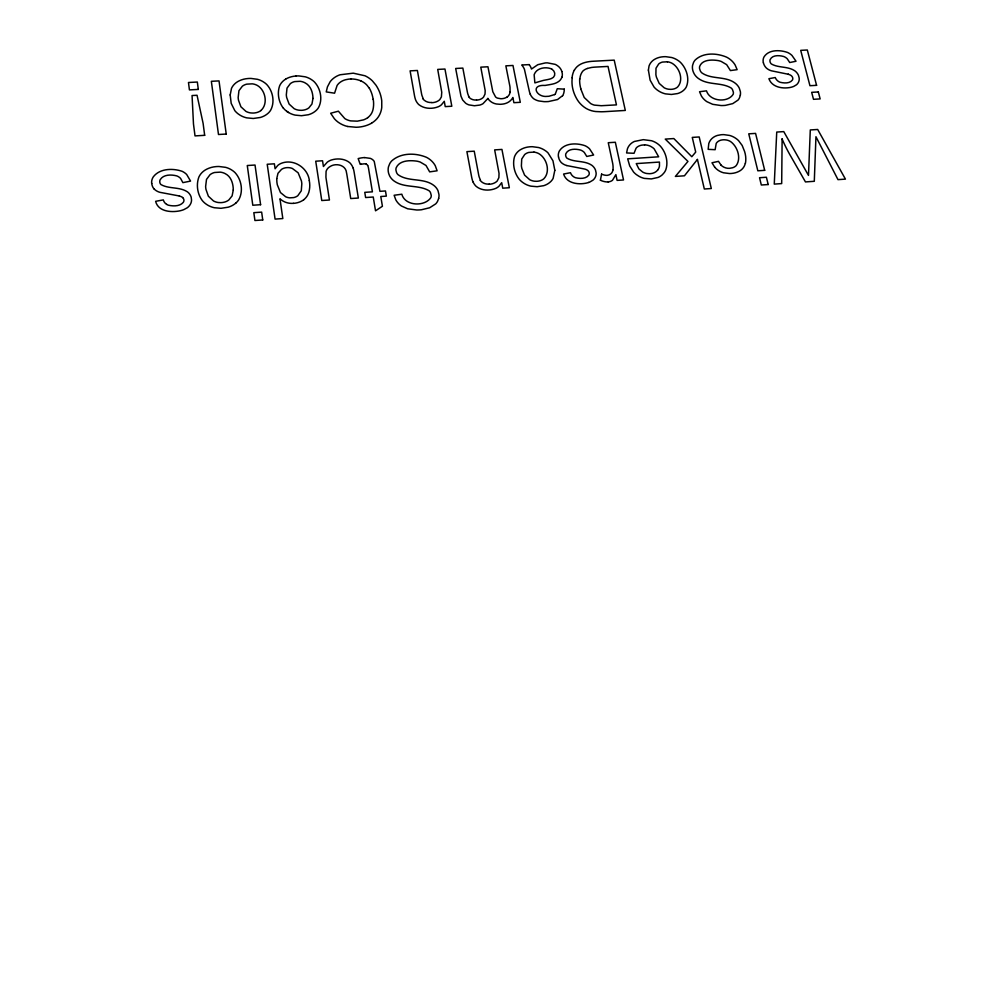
<?xml version="1.0" encoding="UTF-8"?>
<svg xmlns="http://www.w3.org/2000/svg" width="1000" height="1000" viewBox="0 0 1000 1000"><rect width="100%" height="100%" fill="white"/><g stroke="black" fill="none" stroke-linecap="round" stroke-linejoin="round"><path stroke-width="1.5" d="M510.112 91.975L510.012 87.275A50.062 41.812 16.4 0 0 509.613 84.9L505.85 65.838L512.975 65.462L520.3 102.312L513.888 102.688L512.863 97.475A15.725 13.125 17.7 0 1 508.425 102.163A15.6 13.025 17.7 0 1 501.712 104.2A21.35 17.8 17.7 0 1 500.037 104.3L496.312 103.987A11.162 9.325 17.7 0 1 487.863 98.45M600.388 180.3L601.587 174.15M745.288 163.312L744.975 164.438A16.087 13.4 26.1 0 1 740.325 170.575A21.075 17.55 25.9 0 1 731.775 173.425A25.525 21.25 25.9 0 1 729.488 173.538L723.462 172.775A14.95 12.475 26 0 1 714.663 167.113M487.925 98.425L483.038 103.65A14.438 12.062 16.9 0 1 479.787 105.075L474.438 105.75L468.963 104.9A10.862 9.087 16.8 0 1 465.625 103.188L462.65 99.987L460.975 96.175L455.675 68.475L462.85 68.088L467.238 91.4A39.6 33.038 18 0 0 467.812 93.938L468.837 96.6M574.35 70.237C578.05 63.288 586.575 61.525 593.787 61.212L614.212 60.138L625.312 110.438L605.638 111.613A84.975 69.638 20.4 0 1 601.05 111.775L595.737 111.538A20.675 17.175 21 0 1 586.025 108.375A24.488 20.337 21.1 0 1 577.45 100A41.612 34.45 21.5 0 1 572.238 77.825M562.575 95.662L557.55 99.537L548.513 101.538A38.788 32.125 19.1 0 1 544.062 101.65L538.862 100.962A17.225 14.338 19.2 0 1 536.4 100.188L534.712 99.375A8.2 6.837 19.1 0 1 533.35 98.45A11.8 9.838 19.2 0 1 530.312 94.288M260.863 110.55C268.35 104.1 265.512 90 257.262 85.412A11.85 9.912 9.1 0 0 252.262 83.837L246.825 84.138A11.787 9.85 9 0 0 242.35 86.213L238.95 90.688L238.162 97.487A38.087 31.9 9.9 0 0 238.487 100.188L240.9 106.775L245.925 111.375A11.85 9.938 9 0 0 250.912 112.95L252.963 113.05A14.737 12.337 9 0 0 255.05 112.888L256.375 112.638A11.9 9.975 9 0 0 260.875 110.55M554.612 94.575L549.012 96.25A26.288 21.8 19.2 0 1 547.137 96.363C536.663 97.7 529.75 84.45 545.1 85.438A147.012 125.775 21.9 0 1 548.088 84.925L550.875 84.425A37.675 31.088 18.9 0 0 554.2 83.65A17.862 14.787 19.3 0 0 558.862 81.337A12.1 10.037 19.4 0 0 561.85 77.263M587.288 68.463L591.5 67.475A47.5 39.562 21.4 0 1 595.913 67.075L608.025 66.425L616.45 104.887L601.287 105.712L594.425 105.125A13 10.8 21.1 0 1 590.588 103.5L584.212 97.5L580.688 88.713M361.175 164.163L360.213 164.338L358.175 158.588A28.5 24.413 12.9 0 1 364.762 157.55M476.562 100.125L478.688 99.85A10.225 8.55 16.9 0 0 483.537 97.1L485.012 94.1L485.188 90.638L480.788 67.15L487.95 66.775L492.812 91.75L495.562 96.925A5.438 4.55 17.8 0 0 497.45 98.112L500.763 98.725A12.425 10.362 17.8 0 0 501.725 98.7A10.9 9.1 17.8 0 0 507.075 97M529.15 64.612L521.737 65A16.45 13.662 18 0 1 524.425 69.287L529.163 90.475A44.737 37.163 20.2 0 0 529.913 93.35L530.262 94.3M364.775 157.6L370.325 158.375A7.588 6.475 12.9 0 1 373.862 160.9A5.4 4.6 13 0 1 374.288 161.65L379.925 191.325L385.475 190.95L386.337 196.125L380.788 196.513L382.413 206.262L375.525 210.812L373.25 197.025L365.613 197.537L364.775 192.35L372.4 191.838L368.638 168.975A32.975 28.163 11.6 0 0 368.225 166.9L367.775 165.6M644.575 144.875L645.825 144.95A11.738 9.862 23.3 0 1 651.075 146.6L652.675 147.625A12.15 10.213 23.3 0 1 654.163 148.875L658.662 156.812L627.675 158.837L629.712 165.938L633.55 172A18.137 15.263 23.4 0 0 636.5 174.688L638.987 176.3A17.65 14.85 23.5 0 0 644.362 178.4L651.312 178.925L658.025 177.45A18.062 15.2 23.5 0 0 662.425 174.65L664.15 172.712A18.525 15.588 23.5 0 0 665.85 169.662C668.462 161.812 665.95 152.625 660.638 146.45A18 15.113 23.4 0 0 657.688 143.825A18.35 15.412 23.4 0 0 656.038 142.738A17.825 14.963 23.4 0 0 651.55 140.738L643.3 139.662L634.438 141.45A16.788 14.1 23.2 0 0 631 143.625A17.375 14.6 23.2 0 0 627.425 148.887L626.587 152.95L634.05 153.287L636.038 148.3A9.95 8.35 23.2 0 1 637.4 146.912A11.938 10.025 23.3 0 1 644.587 144.975M564.362 89.162L557.275 88.713L555.363 93.912A6.388 5.325 19.5 0 1 554.612 94.575M533.975 152.113L528.8 152.438A11.425 9.688 19.3 0 0 524.675 154.55L521.725 159.05L521.388 165.85A36.95 31.337 20.3 0 0 521.875 168.538L524.587 175.113L529.663 179.675A11.487 9.775 19.5 0 0 534.525 181.213L536.475 181.287A14.275 12.138 19.4 0 0 538.475 181.112L539.712 180.863A11.538 9.812 19.5 0 0 543.862 178.738C550.688 171.713 546.85 158.225 538.825 153.637A11.487 9.75 19.4 0 0 533.975 152.113M667.412 61.8L662.513 62.062A10.987 9.025 23.1 0 0 658.662 64.013L656 68.225L655.888 74.638A35.562 29.15 23.8 0 0 656.438 77.175L659.2 83.4L664.15 87.762A11.05 9.087 23.2 0 0 668.812 89.25L670.675 89.35A13.738 11.287 23.2 0 0 672.55 89.2L673.725 88.975A11.1 9.125 23.2 0 0 677.6 87.013C683.975 80.162 679.625 67.562 672.075 63.288A11.05 9.075 23.1 0 0 667.412 61.8M347.675 126.487L356.138 127.263A31.337 26.3 12.6 0 0 371.575 123.212M179.363 196L179.188 195.963A31.225 26.812 4.6 0 0 178.125 195.75L159.975 192.338A12.225 10.388 4.9 0 1 154.262 189.137M788.213 74.25L788.363 74.287A27.65 22.562 26.8 0 0 787.275 74.05L771.488 70.825A10.812 8.762 26 0 1 766.25 67.925A10.688 8.662 26 0 1 763.462 62.838M566.788 165.562L583.562 168.825A29.013 24.737 21.4 0 1 584.55 169.037L584.712 169.075A6.875 5.838 21.3 0 1 587.863 170.562A4.312 3.663 21.4 0 1 588.812 175.113C585.913 179.025 579.888 178.75 575.612 177.75A7.3 6.188 21.1 0 1 573.875 176.925A7.788 6.612 21.1 0 1 570.938 173.75L570.462 172.712L563.6 174.037C566.35 182.938 577.062 184.7 585.062 183.35A21.363 18.088 21.1 0 0 588.7 182.425M288.463 112.475L286.762 111.35M551.95 69.35L551.65 69.15A6.538 5.412 19.3 0 0 550.312 68.487C544.663 66.725 536.638 68.225 534.3 74.325A8.3 6.887 19.1 0 0 534.15 74.887L534.875 82.888L543.3 80.425A109.688 93.038 21.1 0 1 545.988 79.9A44.438 36.575 18.7 0 0 550.3 78.925L551.45 78.513A6.5 5.387 19.3 0 0 552.038 69.237M720.913 164.9L718.5 161.363L711.988 162.763L714.675 167.113M283.137 107.9C278.525 101.762 277.05 93 279.662 85.738A18.8 15.738 10.7 0 1 285.637 79.162M369.05 87.9L366.938 85.15A16.325 13.675 12.7 0 0 360.863 80.9M480.425 180.175L479.113 176.8A37.788 32.175 18.7 0 1 478.6 174.5L474.237 151.175L466.9 151.637L471.7 177.35A46.438 39.562 18.8 0 0 472.488 180.512L472.688 181.088A10.95 9.35 17.5 0 0 473.025 181.925M423.175 98.637L421.912 95.363A37.438 31.3 16.3 0 1 421.438 93.125L417.388 70.475L410.1 70.862L414.525 95.825A46.013 38.475 16.4 0 0 415.275 98.9L415.462 99.462A10.85 9.1 15.2 0 0 415.788 100.275A14.638 12.263 15.3 0 0 418.725 104.537C424.162 108.963 432.225 109.25 438.5 106.662A14.812 12.4 15.4 0 0 441.488 104.738L444.275 101.287L445.238 106.613L451.812 106.237L444.963 69.037L437.713 69.412L441.75 92.212L441.4 96.925L439.812 99.612A12.2 10.213 15.4 0 1 433.363 102.55A14.188 11.863 15.3 0 1 431.85 102.662M353.062 167.825L353.263 168.375A45.688 39.05 10.5 0 1 354.225 172.7L358.35 198.038L350.725 198.55L346.838 174.363A73.55 62.888 9.1 0 0 346.538 172.862C345.975 164.825 335.625 162.638 329.825 166.7A10.137 8.662 11.6 0 0 326.075 171.475L325.925 177.075A46.75 39.987 13 0 0 326.163 178.875L329.438 200.012L321.763 200.525L315.725 161.2L322.537 160.763L323.425 166.5L327.262 162.188A15.713 13.425 11.7 0 1 331.488 159.963C337.525 158.112 344.862 158.637 349.85 162.825A15.075 12.875 11.7 0 1 353.013 167.838M561.838 71.463L561.2 69.9A11.062 9.175 19.4 0 0 558.375 66.375L556.888 65.287A11.338 9.387 19.4 0 0 555.188 64.362L547.425 62.862A27.05 22.487 19.5 0 0 545.237 62.938L537.788 64.7L531.475 69.037A15.812 13.125 18.3 0 0 529.188 64.588M309.363 180.6C307.913 167.775 293.538 158.45 281.35 163.3A13.388 11.438 9.7 0 0 277.738 165.487L275.087 168.762L274.375 163.812L267.213 164.262L275.075 219.1L282.825 218.55L279.962 198.762A15.688 13.45 9.7 0 0 285.8 202.35A15.625 13.4 9.7 0 0 293.363 203.337M782.125 138.887L781.688 183.588L774.262 184.112L776.737 132.062L783.763 131.613L808.487 175.4L810.288 129.938L817.675 129.475L845.438 179.125L837.987 179.638L815.95 136.725L814.3 181.3L805.462 181.925L790.962 156.575A155.087 124.55 30.4 0 1 782.075 138.9M295.863 76.013A27.413 22.975 10.7 0 1 298.863 75.925L305.175 76.8A18.837 15.762 10.8 0 1 310.712 79.138L312.387 80.25A18.038 15.1 10.8 0 1 314.65 82.2C320.662 88.787 322.825 99.537 318.538 107.55A17.738 14.875 10.8 0 1 315.988 110.612A20.25 16.975 10.7 0 1 308.387 114.738L301.488 115.712L295.05 115.1A19.188 16.087 10.7 0 1 283.263 107.987M285.613 79.138A22.375 18.738 10.7 0 1 295.863 76.025M350.887 79A22.55 18.9 12.6 0 0 348.55 79.162L345.513 79.75A16.738 14.025 12.6 0 0 339.325 82.95A16.125 13.513 12.5 0 0 337.088 85.5L334.575 93.2L326.238 91.9L327.438 86.875L330.087 81.838A23.25 19.475 12.5 0 1 332.575 79.088A23.6 19.762 12.5 0 1 340.037 74.775L353.263 73.175L365 75.775A23.925 20.038 12.7 0 1 372.375 80.862L375.925 85.125A42.475 35.638 12.1 0 1 381.275 97.925A48.575 40.763 11.9 0 1 381.75 100.85L381.763 107.413A31.075 26.1 12.5 0 1 379.575 114.812A25.325 21.275 12.7 0 1 371.538 123.175M350.875 78.987A20.3 17.012 12.6 0 1 360.863 80.9M369.175 87.85A38.6 32.388 11.9 0 1 373.113 99.35M373.237 99.35A37.188 31.212 12 0 1 373.025 109.475A18.4 15.462 12.6 0 1 367.75 117.675M367.725 117.638A17.3 14.538 12.7 0 1 363.488 119.875L357.337 121.163L350.763 120.9A14.612 12.287 12.5 0 1 345.875 119.2A13.312 11.2 12.5 0 1 344.787 118.55L338.375 111.188L330.662 113.25L334.462 118.85A22.8 19.163 12.5 0 0 347.675 126.512M431.8 102.475A8.675 7.262 15.3 0 1 422.863 98.8M510.075 91.962A9.812 8.2 17.8 0 1 507.125 97.05M476.512 99.963A7.325 6.125 16.9 0 1 468.6 96.725M564.25 89.15A18.325 15.25 19.3 0 1 562.688 95.712M561.8 71.475A12.237 10.15 19.4 0 1 561.912 77.287M587.312 68.513A13.487 11.162 20.8 0 0 582.663 71.287A19.85 16.438 21.1 0 0 579.913 78.987M580.812 88.7A39.75 32.887 21.7 0 1 579.675 78.963M572.075 77.8A29.7 24.6 21.1 0 1 574.263 70.2M763.35 62.838A12.1 9.8 26 0 1 763.925 57.088C768.587 49.337 780.025 49.787 787.513 52.45A12.312 9.963 26.3 0 1 788.737 53.062A13.275 10.75 26.3 0 1 791.975 55.45L796.025 61.25L789.712 62.538L787.275 58.812A8.45 6.837 26.2 0 0 785.962 57.713A8.263 6.688 26.2 0 0 783.625 56.487C779.275 55.263 772.325 54.775 770.1 59.688A5.587 4.525 26 0 0 770.238 62.325L770.45 62.787A4.037 3.275 26 0 0 771.413 64C778.425 68.062 787.65 66.125 794.562 70.65A9.65 7.837 26.6 0 1 796.237 72.062L796.725 72.6A10.4 8.438 26.6 0 1 798.512 75.475L799.15 77.925A10.662 8.65 26.6 0 1 798.875 81.225A11.562 9.387 26.6 0 1 796.475 84.787L793.863 86.337A21.762 17.637 26.3 0 1 792.688 86.788A20.362 16.513 26.4 0 1 789.325 87.613C781.688 88.825 771.812 86.912 768.9 78.7L775.238 77.537L775.725 78.513A7.425 6.025 26.4 0 0 778.587 81.525A6.963 5.65 26.4 0 0 780.263 82.3C784.188 83.238 789.825 83.65 792.463 79.975A4.112 3.337 26.6 0 0 791.35 75.725A6.55 5.325 26.6 0 0 788.35 74.338M151.662 183.412A13.662 11.612 5 0 1 153.287 176.875C159.688 168.388 172.675 168.137 181.938 171.238A13.887 11.812 5.4 0 1 183.287 171.912A14.975 12.75 5.3 0 1 186.725 174.562L190.562 181.088L182.887 182.638L180.613 178.463A9.537 8.113 5.2 0 0 179.237 177.237A9.325 7.938 5.3 0 0 176.688 175.888C171.275 174.475 163.438 174.3 160.175 179.725A6.1 5.188 5 0 0 159.812 180.912A6.312 5.362 5 0 0 159.9 182.712L160.075 183.238A4.562 3.875 4.9 0 0 161.012 184.6C168.95 189.137 179.475 186.637 187.3 191.775A10.888 9.3 5.3 0 1 189.05 193.35L189.525 193.95A11.725 10.025 5.2 0 1 191.175 197.188L191.537 199.95A12.025 10.275 5.2 0 1 190.662 203.7A13.037 11.15 5.2 0 1 187.237 207.787L183.9 209.587A24.562 20.938 5.1 0 1 182.438 210.125A22.975 19.6 5.1 0 1 178.337 211.112C169.975 212.475 158.025 211.163 155.625 201.325L163.312 199.9L163.725 201A8.387 7.163 5 0 0 166.625 204.375M154.213 189.163A12.075 10.275 4.9 0 1 151.8 183.4M179.35 196.062A7.4 6.325 5.1 0 1 182.688 197.562M182.662 197.587A4.638 3.962 5.2 0 1 183.275 202.387C179.788 206.462 173.3 206.3 168.487 205.225A7.85 6.713 4.9 0 1 166.65 204.35M236.175 202.787A20.962 17.925 6.9 0 1 228.2 207.2L221 208.3L214.325 207.725A19.863 16.988 6.8 0 1 207.525 205.037L205.787 203.863A19.812 16.938 6.8 0 1 202.075 200.287C197.325 193.762 196.062 184.562 198.888 177.013A19.462 16.612 6.9 0 1 205.212 170.025A23.163 19.775 6.9 0 1 215.9 166.625A28.363 24.262 6.9 0 1 219.025 166.5L225.575 167.338A19.5 16.637 7 0 1 231.287 169.737L233 170.888A18.675 15.938 7 0 1 235.312 172.925C241.537 179.913 243.412 191.213 238.875 199.537A18.35 15.7 7 0 1 236.175 202.787M303.712 199.775A18.837 16.137 9.7 0 1 293.363 203.375M303.7 199.762A18 15.425 9.7 0 0 308.4 193.425L308.85 192.225A33.638 28.788 9.1 0 0 309.288 180.613M361.25 164.325A11.963 10.225 12.8 0 1 366.275 163.9M366.262 164.225A3.262 2.788 12.8 0 1 367.65 165.362M489.212 184.237A14.312 12.2 17.6 0 0 490.725 184.1A12.312 10.5 17.6 0 0 497.188 181.038L498.888 177.638L499.038 173.363L494.663 149.887L501.938 149.425L509.338 187.738L502.738 188.188L501.688 182.7L498.925 186.287A14.95 12.763 17.7 0 1 495.962 188.3C489.7 191.012 481.475 190.837 476.075 186.275A14.763 12.613 17.6 0 1 473.05 181.912M489.162 184.05A8.75 7.462 17.6 0 1 480.125 180.338M558.475 157.1A12.688 10.725 20.7 0 1 559.388 150.938C564.612 142.75 576.75 142.825 584.938 145.688A12.912 10.9 21 0 1 586.225 146.325A13.925 11.762 21 0 1 589.575 148.85L593.625 155.013L586.775 156.463L584.35 152.513A8.863 7.488 21 0 0 583 151.337A8.662 7.325 21 0 0 580.562 150.062C575.788 148.75 568.438 148.45 565.887 153.637A5.675 4.787 20.7 0 0 565.662 154.762A5.863 4.95 20.7 0 0 565.9 156.475L566.1 156.962A4.237 3.588 20.6 0 0 567.062 158.25C574.462 162.55 584.263 160.3 591.562 165.113A10.125 8.588 21.4 0 1 593.275 166.6L593.775 167.162A10.9 9.237 21.4 0 1 595.538 170.225L596.112 172.838A11.188 9.488 21.4 0 1 595.638 176.388A12.125 10.288 21.3 0 1 592.875 180.225L589.987 181.925A22.825 19.325 21 0 1 588.7 182.425M558.6 157.1A11.225 9.488 20.6 0 0 561.275 162.55A11.35 9.6 20.6 0 0 566.788 165.538M612.975 169.95A29.162 24.688 21.3 0 0 612.475 162.387L608.263 142.713L615.337 142.262L623.525 179.963L617.112 180.387L615.875 174.638L612.487 180.275A8.387 7.1 22.2 0 1 608.188 181.887M612.875 169.938A7.65 6.475 22.1 0 1 607.163 175.362A10.675 9.025 22 0 1 601.6 174.1M608.2 181.975A14.837 12.55 22.1 0 1 600.425 180.225M657.887 169.762A12.625 10.625 23.5 0 1 657.225 170.55A11.525 9.7 23.5 0 1 652.362 173.337L651.237 173.538A14.463 12.163 23.4 0 1 649.4 173.7L646.825 173.512A10.85 9.137 23.5 0 1 642.663 172.05L638.9 168.912L636.25 163.6L659.45 162.062L659.463 166.038A12.237 10.3 23.5 0 1 657.887 169.762M720.837 164.95A9.475 7.912 26 0 0 729.613 168.312L732.588 167.75A10.9 9.087 26 0 0 736.25 165.55C741.488 158.287 737.513 146.525 730.625 141.6A10.4 8.65 25.8 0 0 726.2 139.95L724.4 139.787A13.75 11.45 25.9 0 0 722.663 139.85L721.25 140.075A9.912 8.25 25.8 0 0 716.912 142.5A8.963 7.45 25.8 0 0 716.2 143.5L715.138 149.7L708.162 149.338L708.787 143.525A16.75 13.938 25.8 0 1 717.288 135.463L721.038 134.75A24.962 20.8 26 0 1 723.9 134.637L729.65 135.45A17.15 14.262 25.9 0 1 734.812 137.7L736.4 138.775A17.113 14.225 25.9 0 1 738.6 140.675L742.163 145.438L744.6 151.512A31.225 26.05 25.6 0 1 745.438 163.35M554.825 170.287L553.125 178.375A17.35 14.75 19.6 0 1 550.837 181.475A19.8 16.838 19.5 0 1 543.725 185.675L537.125 186.713L530.887 186.15A18.762 15.962 19.4 0 1 524.4 183.562L522.712 182.438A18.725 15.913 19.4 0 1 519.025 179C514.288 172.875 512.35 164.225 514.5 156.738A18.388 15.613 19.3 0 1 519.9 150.062A21.875 18.587 19.4 0 1 529.587 146.825A26.8 22.788 19.5 0 1 532.475 146.713L538.612 147.537A18.425 15.637 19.4 0 1 544.075 149.85L545.75 150.95A17.65 14.975 19.4 0 1 548.038 152.9L552.962 160.8L554.825 170.287M648.388 70.113L650.113 80.15L654.038 87.025A18 14.812 23.2 0 0 657.638 90.3L659.275 91.375A18.05 14.85 23.2 0 0 665.512 93.875L671.438 94.462L677.675 93.55A19.05 15.662 23.2 0 0 684.3 89.663A16.688 13.725 23.3 0 0 686.388 86.762C689.725 78.7 686.625 68.825 680.788 62.688A16.975 13.938 23.1 0 0 678.562 60.812L676.938 59.763A17.725 14.55 23.1 0 0 671.688 57.525L665.837 56.688A25.775 21.2 23.2 0 0 663.1 56.762A21.05 17.288 23.1 0 0 653.988 59.713A17.688 14.525 23 0 0 649.05 65.95L648.388 70.113M230.188 94.95L231.188 103.35L234.8 110.625A19.325 16.188 9 0 0 238.438 114.087L240.138 115.225A19.375 16.225 9 0 0 246.775 117.863L253.275 118.475L260.262 117.487A20.438 17.125 9 0 0 268 113.35A17.9 15 9.1 0 0 270.613 110.262C275.012 102.25 272.987 91.388 266.962 84.75A18.212 15.225 9.1 0 0 264.688 82.775L263.012 81.662A19.013 15.9 9.1 0 0 257.438 79.3L251.062 78.438A27.662 23.175 9 0 0 248.025 78.525A22.587 18.9 9 0 0 237.625 81.675A18.988 15.875 9 0 0 231.513 88.3L230.188 94.95M312.975 98.438L311.962 104L308.913 107.837A11.8 9.887 10.7 0 1 304.488 109.913L303.188 110.162A14.6 12.237 10.7 0 1 301.112 110.325L299.088 110.213A11.75 9.85 10.7 0 1 294.137 108.663L289.125 104.075L286.675 97.537A37.75 31.625 11.6 0 1 286.312 94.85L287.025 88.1L290.338 83.65A11.675 9.775 10.7 0 1 294.725 81.587L300.113 81.3A11.75 9.825 10.7 0 1 305.062 82.863C310.75 85.725 312.887 92.475 312.975 98.438M276.737 178.663L276.887 182.013A43.675 37.388 10.9 0 0 277.35 184.887L280.462 192.55L285.637 196.75A10.662 9.137 9.7 0 0 289.875 197.838L293.675 197.587A10.4 8.912 9.7 0 0 297.838 195.688L301.288 190.787L301.825 183.775A43.612 37.3 8.4 0 0 301.438 180.938L298.15 172.812L292.387 168.487A10.488 8.963 9.7 0 0 287.638 167.613A11.887 10.163 9.7 0 0 285.788 167.763A10.55 9.025 9.7 0 0 281.5 169.387L277.975 173.3L276.737 178.663M233.275 190.012L232.113 195.875L228.863 199.938A12.212 10.438 6.9 0 1 224.225 202.175L222.875 202.438A15.113 12.912 6.9 0 1 220.712 202.638L218.612 202.55A12.163 10.4 6.9 0 1 213.5 200.963L208.363 196.2L205.95 189.338A39.05 33.388 7.9 0 1 205.625 186.525L206.5 179.412L210.025 174.7A12.088 10.312 6.9 0 1 214.625 172.488L220.225 172.138A12.163 10.375 7 0 1 225.338 173.713C231.262 176.713 233.287 183.825 233.275 190.012M740.337 95.15L739.513 97.762A14.162 11.612 25.1 0 1 737.975 100.125L732.738 103.625L725.413 105.363A36.637 29.962 24.6 0 1 721.012 105.538L712.7 104.312L706.95 101.713A15.45 12.688 24.7 0 1 704.163 99.462L703.35 98.612A17.1 14.038 24.7 0 1 701.325 95.862L699.55 91.725L706.5 90.85C709.725 101.438 727.525 103.15 733.162 94.325A7.088 5.812 25.1 0 0 733.363 92.188L732.463 89.562A6.35 5.213 25.1 0 0 731.162 88C721.275 82.062 707.975 85.475 698.388 78.463A13.613 11.125 24.2 0 1 696.725 77.062A13.838 11.312 24.2 0 1 694.212 73.863L693.35 72.062A16.738 13.688 24.3 0 1 692.55 69.15A15.4 12.588 24.2 0 1 692.6 65.325L693.512 62.562A16.15 13.2 24.3 0 1 695.15 60.05C703.312 52.25 716.737 52.987 726.513 57.112A18.025 14.712 24.6 0 1 730.962 60.087A19.288 15.762 24.6 0 1 732.862 61.938A19 15.512 24.6 0 1 735.15 65.025L737.138 69.662L730.413 70.575L726.65 64.638L721.188 61.438A19.425 15.9 24.6 0 0 718.1 60.575C711.912 59.612 702.275 59.4 699.65 66.45A8.125 6.637 24.2 0 0 699.575 68.637L700.3 70.862A7.338 6 24.2 0 0 701.712 72.775C711.488 79.825 725.575 75.713 735.275 83.238A13.062 10.713 25.1 0 1 739.275 88.125L740.35 91.512A14.512 11.9 25.1 0 1 740.337 95.15M438.663 198.45L437.562 201.3A15.113 12.988 15.1 0 1 435.688 203.888L429.663 207.763L421.488 209.75A39.125 33.462 14.7 0 1 416.637 209.988L407.587 208.775L401.475 206.012A16.5 14.175 14.6 0 1 398.587 203.6L397.762 202.688A18.262 15.688 14.6 0 1 395.75 199.725L394.125 195.263L401.825 194.213C405.012 206.188 424.6 206.912 430.85 197.65A7.562 6.5 15.1 0 0 431.238 195.312L430.45 192.475A6.775 5.825 15.1 0 0 429.137 190.8C418.525 184.4 404.162 188.438 393.875 180.85A14.538 12.425 14.3 0 1 392.163 179.35A14.787 12.637 14.3 0 1 389.637 175.912L388.837 173.962A17.875 15.275 14.4 0 1 388.188 170.812A16.45 14.05 14.3 0 1 388.537 166.65L389.75 163.637A17.25 14.737 14.4 0 1 391.75 160.888C400.925 152.587 415.525 152.75 426.425 157.3A19.238 16.438 14.9 0 1 431.075 160.475A20.6 17.6 14.8 0 1 433.013 162.463A20.275 17.325 14.8 0 1 435.3 165.787L437.113 170.8L429.663 171.875L426 165.463L420.238 162.062A20.738 17.75 14.7 0 0 416.912 161.163C409.9 160.162 399.538 160.212 396.188 167.787A8.675 7.412 14.3 0 0 395.938 170.162L396.562 172.575A7.837 6.688 14.3 0 0 397.962 174.625C408.425 182.25 423.65 177.425 434.025 185.575A13.938 11.975 15.2 0 1 436.125 187.65A13.863 11.9 15.2 0 1 438.038 190.825L438.95 194.5A15.488 13.3 15.1 0 1 438.663 198.45M697.425 159.438L684.45 175.8L675.375 176.425L687.95 161.425L665.25 139.1L673.838 138.562L691.8 156.713L695.713 152.1L692.275 137.4L699.2 136.962L711.312 188.525L704.325 189.013L697.425 159.438M262.75 219.963L254.925 220.512L253.825 212.675L261.65 212.125L262.75 219.963M768.2 184.537L761.325 185.012L759.538 177.725L766.4 177.25L768.2 184.537M260.6 204.7L252.8 205.238L247.275 165.525L255.025 165.037L260.6 204.7M764.688 170.338L757.837 170.8L748.75 133.825L755.575 133.4L764.688 170.338M818.325 91.95L811.675 92.338L813.5 99.312L820.15 98.912L818.325 91.95M204.675 135.325L195.012 135.9L193.475 123.963L192.062 95.538L197.05 95.275L203.113 123.4L204.675 135.325M226.225 134.05L218.487 134.5L211.35 81.3L219.025 80.9L226.225 134.05M816.587 85.337L809.95 85.712L800.713 50.35L807.312 50L816.587 85.337M198.312 89.425L189.425 89.9L188.475 82.5L197.338 82.037L198.312 89.425"/></g></svg>
